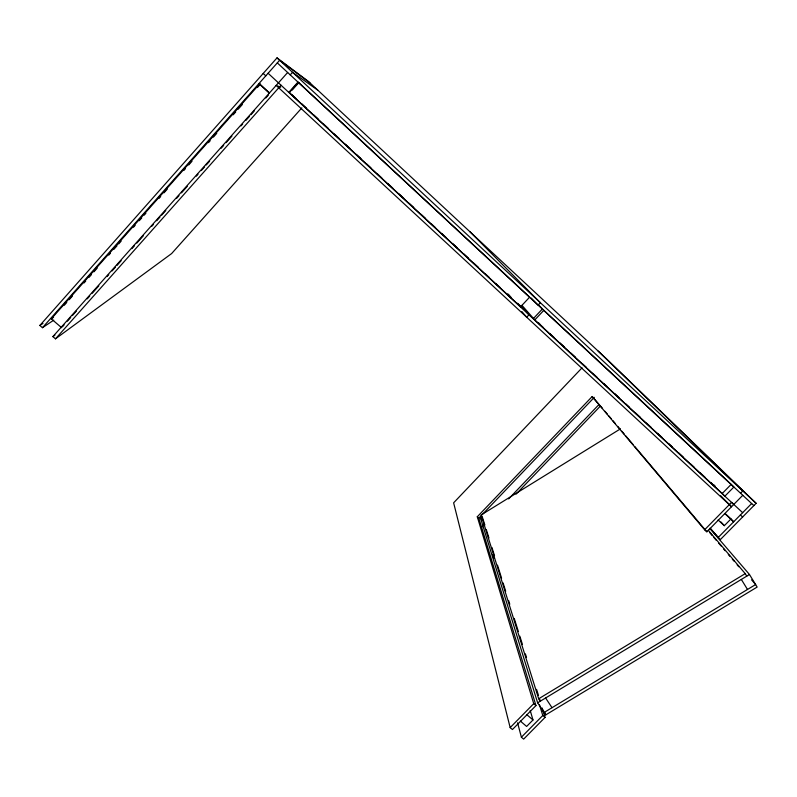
<?xml version="1.0" encoding="UTF-8"?>
<svg xmlns="http://www.w3.org/2000/svg" width="797" height="797" viewBox="0 0 797 797"><rect width="100%" height="100%" fill="white"/><g stroke="black" fill="none" stroke-linecap="round" stroke-linejoin="round"><path stroke-width="1.2" d="M53.768 320.145L42.46 327.697L39.85 325.465L277.017 57.872L308.349 81.384L606.597 358.939L756.124 503.305L720.209 539.728L709.888 528.281M42.46 327.697L279.608 60.283L309.913 82.838M61.628 327.697L51.287 318.83L259.673 83.874L260.42 84.133L257.411 87.521M64.278 305.251L66.749 302.462M69.219 299.672L72.517 295.956M84.054 282.955L85.697 281.092M88.995 277.376L91.476 274.596M93.946 271.807L97.244 268.091M108.781 255.08L110.424 253.227M113.722 249.511L117.02 245.795M118.663 243.932L121.144 241.142M133.498 227.205L135.151 225.352M139.266 220.709L141.746 217.92M144.217 215.13L145.861 213.267M159.051 198.403L160.695 196.55M163.993 192.834L167.29 189.118M183.768 170.538L185.422 168.675M188.72 164.959L192.017 161.243M208.495 142.663L210.149 140.8M213.437 137.084L216.734 133.368M233.222 114.788L235.693 111.998M238.164 109.219L242.288 104.566M301.854 107.874L171.614 253.576L55.491 338.835L52.881 336.613L287.647 72.497M62.455 326.76L64.109 324.907M67.416 321.181L70.724 317.465M72.378 315.602L76.512 310.95M87.262 298.865L89.732 296.076M92.213 293.286L98.828 285.844M107.097 276.549L108.751 274.686M112.058 270.97L115.366 267.244M117.02 265.391L121.154 260.739M131.894 248.654L134.374 245.865M136.855 243.075L143.47 235.633M151.739 226.328L153.393 224.475M156.7 220.749L160.008 217.033M161.652 215.17L165.786 210.528M176.535 198.433L179.016 195.644M181.497 192.854L187.285 186.349M196.371 176.117L198.025 174.254M201.332 170.538L204.64 166.822M206.293 164.959L209.601 161.233M221.177 148.222L223.658 145.433M226.139 142.643L231.927 136.128M241.013 125.896L242.667 124.043M245.974 120.317L249.282 116.601M250.935 114.738L254.243 111.022M265.819 98.001L268.29 95.212M55.491 338.835L281.032 85.229M290.228 74.888L292.539 72.308L317.724 90.111M288.773 92.392L297.958 82.071M289.291 92.591L298.417 82.35L529.636 297.151L520.6 306.785L289.291 92.591L289.809 92.781M292.27 90.011L298.855 82.619M533.492 318.441L542.448 308.917M543.823 310.322L731.178 484.377L722.231 493.502L534.787 319.926L543.823 310.322L538.124 304.464M582.049 367.825L453.623 502.827L510.17 727.611L512.421 729.534L535.973 705.574L478.828 518.15L477.283 516.775L592.171 396.547L602.532 408.413M478.439 518.558L594.313 397.334M481.179 527.604L483.749 524.914M508.635 498.912L598.756 404.766M516.038 494.16L600.29 406.171M510.17 727.611L533.731 703.641L477.283 516.775M742.774 495.296L706.869 531.808L704.638 529.766L731.546 502.389M740.552 493.223L742.814 490.932L598.059 350.999M530.204 710.466L532.994 719.97L526.618 726.446L520.381 721.096M718.127 520.003L724.314 525.691L730.988 518.917L725.688 514.025M542.06 707.935L545.038 717.42L523.639 739.128L521.397 737.205L542.797 715.487L539.489 704.847M717.987 537.696L751.651 503.535M52.881 336.613L54.903 335.158M51.287 318.83L53.558 317.326M39.85 325.465L42.958 323.423M620.325 428.935L481.129 514.972L538.682 698.77L540.286 701.201L539.549 698.83M709.908 528.481L749.479 574.507L757.15 587.06L545.666 714.939L537.636 702.805L480.442 517.811L482.245 516.695L484.855 524.974M538.682 698.77L745.225 573.641L746.769 576.151M537.636 702.805L749.479 574.507M280.674 87.232L276.16 85.428L731.526 506.733L720.687 495.734M526.757 714.61L532.994 719.97M533.731 703.641L535.973 705.574M542.797 715.487L545.038 717.42M259.673 83.874L269.097 92.562M258.925 83.605L269.276 93.169M724.782 513.587L733.668 521.786L731.118 519.056M291.493 94.345L296.185 98.689M301.645 103.749L306.207 107.964M313.49 114.718L318.053 118.932M323.512 123.993L328.075 128.217M334.451 134.125L339.004 138.339M345.38 144.247L349.933 148.461M356.319 154.369L360.872 158.593M366.341 163.654L370.894 167.868M377.27 173.776L381.823 177.99M388.199 183.898L392.762 188.122M399.138 194.03L403.69 198.244M409.16 203.305L413.713 207.529M421.005 214.273L425.558 218.498M431.028 223.559L435.58 227.773M441.956 233.68L446.509 237.895M452.885 243.802L457.448 248.026M463.824 253.934L468.377 258.148M473.846 263.209L478.399 267.433M485.692 274.178L489.338 277.555M495.714 283.463L500.267 287.677M506.643 293.585L511.196 297.799M516.665 302.87L519.405 305.4M538.752 323.313L543.524 327.736M549.91 333.654L554.473 337.878M559.952 342.949L564.515 347.173M570.901 353.091L575.464 357.315M582.766 364.08L586.413 367.457M592.799 373.375L597.361 377.599M603.747 383.506L607.404 386.894M614.706 393.648L619.269 397.872M625.655 403.79L629.301 407.167M635.687 413.085L640.25 417.309M646.636 423.227L651.199 427.451M657.595 433.369L662.158 437.593M668.544 443.511L672.19 446.888M678.576 452.806L683.139 457.03M690.441 463.794L694.087 467.172M700.483 473.089L705.046 477.313M711.432 483.231L715.517 487.007M268.101 73.254L742.655 512.67M263.209 73.454L265.809 75.845M740.403 514.952L742.615 517.004M277.306 62.883L753.872 505.597M277.017 57.872L756.124 503.305M731.228 484.427L733.878 487.017L724.862 496.202L721.395 492.636M470.041 231.857L540.356 302.711L538.075 305.131L531.22 298.048M732.035 502.668L733.768 504.451M713.584 484.596L715.317 486.389M711.313 482.932L713.036 484.715M720.986 521.995L724.314 525.691M538.862 323.084L540.505 324.947M521.975 305.371L534.787 319.926M520.839 305.5L528.979 314.815L526.707 317.236L521.886 311.577M517.781 303.527L520.6 306.785M710.496 528.461L720.209 539.728M508.297 294.153L511.525 297.909M751.571 579.817L755.616 584.56L544.062 712.518L543.325 710.147M708.234 530.224L745.225 573.641M709.878 532.794L712.279 535.614M713.883 537.507L716.294 540.336M718.695 543.156L721.106 545.985M723.507 548.814L725.111 550.697M728.319 554.473L729.922 556.356M732.333 559.185L733.937 561.068M737.145 564.844L738.749 566.727M604.943 411.262L607.344 414.101M608.948 416.004L611.359 418.853M612.963 420.746L615.374 423.596M617.785 426.445L620.186 429.294M621.79 431.187L624.2 434.036M625.804 435.939L633.027 444.477M634.631 446.38L706.869 531.808M592.171 396.547L704.638 529.766M545.596 697.983L552.012 707.706M480.442 517.811L481.717 519.774M741.34 579.439L747.496 589.471M544.919 712.568L545.666 714.939M486.339 529.706L488.95 537.985M491.918 547.439L494.529 555.728M497.507 565.183L501.592 578.194M503.086 582.926L505.687 591.205M508.665 600.669L509.781 604.216M514.244 618.412L518.339 631.413M519.823 636.145L522.433 644.424M525.402 653.889L526.528 657.435M536.57 689.375L538.433 695.283M492.745 554.682L493.851 558.229M517.572 722.799L521.397 737.205"/></g></svg>
